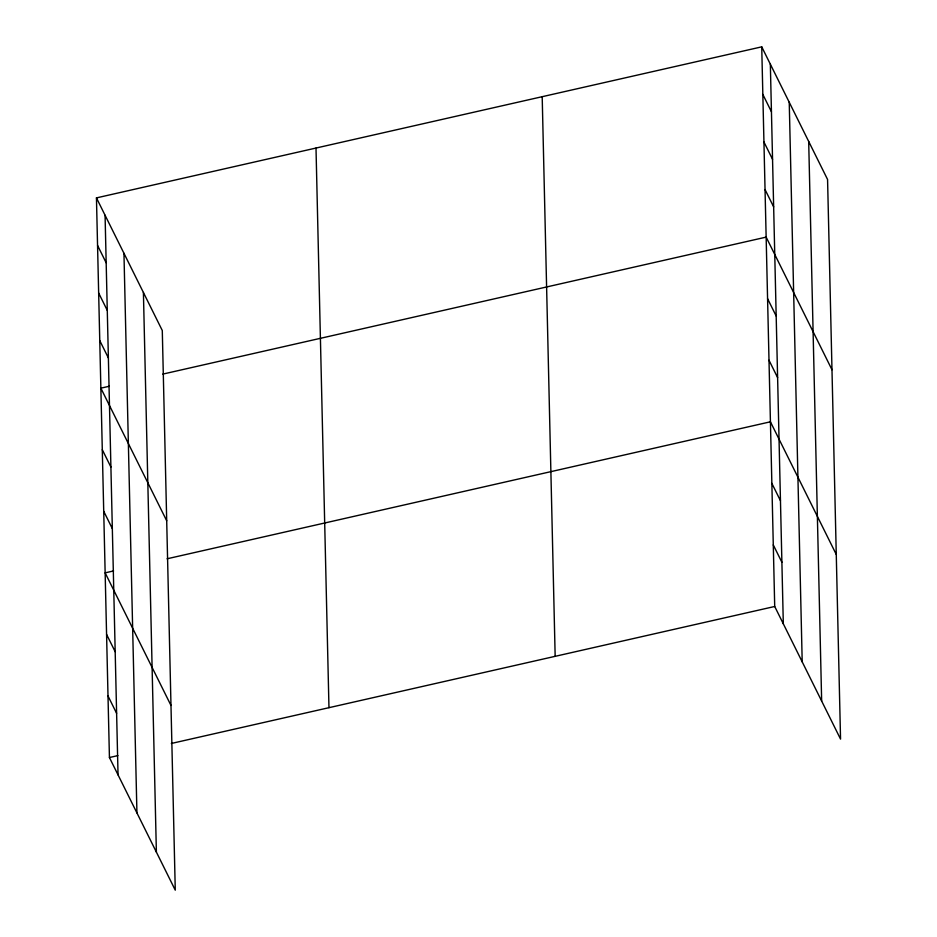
<?xml version="1.0" encoding="UTF-8"?>
<svg xmlns="http://www.w3.org/2000/svg" width="937" height="937" viewBox="0 0 937 937"><rect width="100%" height="100%" fill="white"/><g stroke="black" fill="none" stroke-linecap="round" stroke-linejoin="round"><path stroke-width="1.41" d="M96.452 197.894L162.288 330.515L175.266 890.15L109.43 757.518L96.452 197.894L761.734 46.85L827.57 179.482L840.548 739.106L774.712 606.485L761.734 46.85M109.313 386.255L100.868 388.164L166.704 520.796M162.792 374.109L766.15 237.12L831.986 369.752M113.588 570.926L105.143 572.847L170.991 705.467M167.067 558.792L770.425 421.802L836.261 554.435M109.43 757.518L117.875 755.609M171.354 743.463L774.712 606.485M762.835 94.414L771.444 111.772M763.936 141.991L772.556 159.337M765.037 189.555L773.657 206.901M767.567 298.68L776.187 316.027M768.996 360.241L777.605 377.588M771.854 483.363L780.462 500.709M773.283 544.924L781.891 562.27M97.565 245.459L106.174 262.805M98.666 293.035L107.275 310.381M99.767 340.599L108.376 357.946M102.297 449.725L110.906 467.071M103.726 511.286L112.335 528.632M106.572 634.408L115.192 651.754M108.001 695.968L116.61 713.315M808.69 141.44L821.655 701.063M789.235 102.238L802.201 661.873M770.343 64.196L783.32 623.831M542.195 96.698L555.161 656.322M316.003 148.046L328.969 707.681M143.408 292.473L156.385 852.108M123.953 253.283L136.931 812.918M105.073 215.241L118.039 774.876"/></g></svg>
